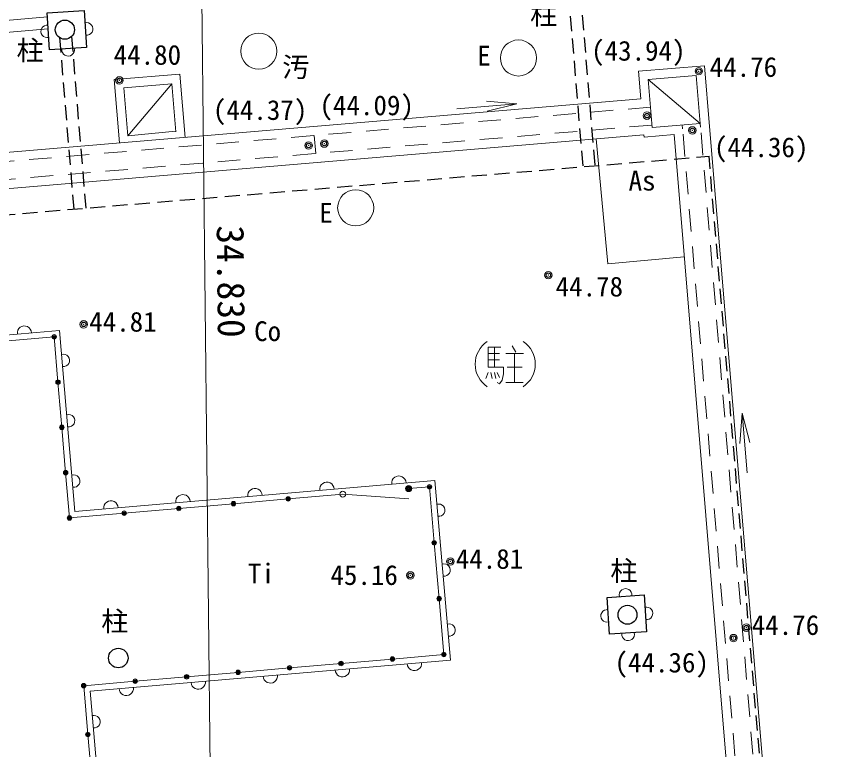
# Model space of a CAD drawing. Units: millimetres, scale not verified. Extents: x -29071210 to -28860960, y -117775216 to -117329466.
# Drawn here: x -28926377 to -28912509, y -117572019 to -117559832 of the extents above; entities that cross this region are included whole.
import ezdxf
from ezdxf.enums import TextEntityAlignment as Align

# ---------------------------------------------------------------- set-up
doc = ezdxf.new("R2010")
doc.units = ezdxf.units.MM
doc.header["$LTSCALE"] = 250
doc.header["$PDMODE"] = 32
doc.header["$PDSIZE"] = 125
doc.linetypes.add('USER4', pattern=[2.5, 1.5, -1])
doc.linetypes.add('USER6', pattern=[1.5, 1, -0.5])
for name, color, linetype, lineweight in [('S-SUV', 7, 'Continuous', 13), ('S-SUV-HTXT', 7, 'Continuous', 13), ('S-SUV-ROW', 7, 'Continuous', 15), ('S-SUV-SRVR', 3, 'Continuous', 13), ('S-SUV-STR', 1, 'Continuous', 25)]:
    doc.layers.add(name, color=color, linetype=linetype, lineweight=lineweight)
doc.styles.add('ＭＳ ゴシック', font='')
doc.styles.get('ＭＳ ゴシック').set_extended_font_data('MS Gothic')

# ---------------------------------------------------------------- blocks, each defined once
blk = doc.blocks.new('ﾌﾟﾛｯﾄﾏｰｸ-03_1')
at = {"color": 3, "linetype": 'Continuous', "lineweight": 25}
blk.add_circle((0, 0), 0.5, dxfattribs=at)
at = {"color": 3}
blk.add_point((0, 0), dxfattribs=at)
blk = doc.blocks.new('open_arrow')
at = {"color": 0, "linetype": 'Continuous', "lineweight": -2}
blk.add_lwpolyline([(7.5, 1.25), (0, 0), (7.5, -1.25)], dxfattribs=at)

msp = doc.modelspace()

# ---------------------------------------------------------------- linework, layer by layer
at = {"layer": 'S-SUV'}
for p, q in [((-28925864.2, -117559834.2), (-28932336.3, -117560386.7)), ((-28925851.6, -117560033.9), (-28932319.3, -117560586)), ((-28914935.7, -117560648.1), (-28916031.8, -117560739.5)), ((-28914851.3, -117561658.7), (-28914935.7, -117560648.1)), ((-28923660.8, -117560786.9), (-28924757, -117560879.2)), ((-28923660.8, -117560786.9), (-28923572.2, -117561839.6)), ((-28915993.4, -117561200), (-28916031.8, -117560739.5)), ((-28915072.7, -117560810), (-28915869.9, -117560876.5)), ((-28915006.2, -117561607.3), (-28915072.7, -117560810)), ((-28924668.3, -117561932.1), (-28924757, -117560879.2)), ((-28923797.7, -117560949), (-28924594.9, -117561016.1)), ((-28924527.8, -117561813.3), (-28923797.7, -117560949)), ((-28923797.7, -117560949), (-28923730.6, -117561746.2)), ((-28915869.9, -117560876.5), (-28915803.4, -117561673.8)), ((-28915006.2, -117561607.3), (-28915869.9, -117560876.5)), ((-28924527.8, -117561813.3), (-28924594.9, -117561016.1)), ((-28915993.4, -117561200), (-28931505, -117562509)), ((-28919055.2, -117561364.8), (-28918058.7, -117561280.7)), ((-28915803.4, -117561673.8), (-28915006.2, -117561607.3)), ((-28915305.1, -117561632.2), (-28915299.8, -117561696.1)), ((-28915006.2, -117561607.3), (-28915000.8, -117561671.2)), ((-28923731.1, -117561734.6), (-28924527.8, -117561813.3)), ((-28914851.3, -117561658.7), (-28912396.1, -117591097.3)), ((-28915943.6, -117561797.9), (-28932046.2, -117563156.8)), ((-28921402, -117562108), (-28921427.2, -117561809.1)), ((-28916541, -117563945), (-28916735.1, -117561864.7)), ((-28915940.4, -117561835.7), (-28915943.6, -117561797.9)), ((-28915940.4, -117561835.7), (-28915442.1, -117561794.2)), ((-28915442.1, -117561794.2), (-28913085.5, -117590051.4)), ((-28915272.8, -117563824.9), (-28916541, -117563945)), ((-28931517.2, -117565567.3), (-28925663.1, -117565049.8)), ((-28925407.3, -117568061.9), (-28925663.1, -117565049.8)), ((-28926585.5, -117565231.7), (-28925754.2, -117565158.2)), ((-28925754.2, -117565158.2), (-28925690.3, -117565911.2)), ((-28918534.4, -117565664.4), (-28918534.4, -117565329.5)), ((-28918534.4, -117565329.5), (-28918325.4, -117565329.5)), ((-28918428.2, -117565329.5), (-28918428.2, -117565664.4)), ((-28918134.9, -117565306.4), (-28918072.5, -117565411.5)), ((-28918534.4, -117565433.5), (-28918345, -117565433.5)), ((-28918238.8, -117565433.5), (-28917945.5, -117565433.5)), ((-28918238.8, -117565433.5), (-28917947.8, -117565433.5)), ((-28918094.5, -117565433.5), (-28918094.5, -117565916.1)), ((-28918534.4, -117565538.5), (-28918346.2, -117565538.5)), ((-28918281.5, -117565664.4), (-28918534.4, -117565664.4)), ((-28918281.5, -117565773), (-28918281.5, -117565664.4)), ((-28918218, -117565664.4), (-28917968.6, -117565664.4)), ((-28918533.5, -117565748.7), (-28918575.4, -117565852.4)), ((-28918491.5, -117565748.2), (-28918470, -117565852.4)), ((-28918428.6, -117565748.7), (-28918407.7, -117565851.8)), ((-28918386.7, -117565748.7), (-28918344.8, -117565832.6)), ((-28918302.3, -117565876.9), (-28918281.5, -117565773)), ((-28925690.3, -117565911.2), (-28925626.4, -117566664.2)), ((-28918385.5, -117565915), (-28918346.2, -117565936.9)), ((-28918346.2, -117565936.9), (-28918302.3, -117565876.9)), ((-28918240, -117565916.1), (-28917949, -117565916.1)), ((-28914223.8, -117567421.9), (-28914306.9, -117566425.4)), ((-28925626.4, -117566664.2), (-28925562.4, -117567417.1)), ((-28925562.4, -117567417.1), (-28925498.5, -117568170.1)), ((-28919420, -117567545), (-28925407.3, -117568061.9)), ((-28919162, -117570534), (-28919420, -117567545)), ((-28919856.9, -117567682.3), (-28919511, -117567653.2)), ((-28919511, -117567653.2), (-28919430.8, -117568583.1)), ((-28922770.5, -117567932.9), (-28921861.2, -117567853.8)), ((-28921861.2, -117567853.8), (-28920951.8, -117567774.7)), ((-28920951.8, -117567774.7), (-28919853, -117567850.9)), ((-28924589.2, -117568091), (-28923679.8, -117568012)), ((-28923679.8, -117568012), (-28922770.5, -117567932.9)), ((-28925498.5, -117568170.1), (-28924589.2, -117568091)), ((-28919430.8, -117568583.1), (-28919350.5, -117569513.1)), ((-28919350.5, -117569513.1), (-28919270.2, -117570443)), ((-28920126.1, -117570516.9), (-28920982, -117570590.7)), ((-28919270.2, -117570443), (-28920126.1, -117570516.9)), ((-28919162, -117570534), (-28925153.5, -117571051.2)), ((-28920982, -117570590.7), (-28921837.9, -117570664.6)), ((-28922693.9, -117570738.5), (-28923549.8, -117570812.4)), ((-28921837.9, -117570664.6), (-28922693.9, -117570738.5)), ((-28924405.7, -117570886.3), (-28925261.6, -117570960.2)), ((-28923549.8, -117570812.4), (-28924405.7, -117570886.3)), ((-28925261.6, -117570960.2), (-28925192.5, -117571773.7)), ((-28924894.1, -117574106.1), (-28925153.5, -117571051.2)), ((-28925192.5, -117571773.7), (-28925123.4, -117572587.3))]:
    msp.add_line(p, q, dxfattribs=at)
at = {"layer": 'S-SUV', "linetype": 'USER4'}
for p, q in [((-28915831.5, -117561336.9), (-28931640.3, -117562671)), ((-28915806.6, -117561635.8), (-28931910.9, -117562994.9)), ((-28912923.5, -117590188.3), (-28915299.8, -117561696.1)), ((-28912624.6, -117590163.2), (-28915000.8, -117561671.2))]:
    msp.add_line(p, q, dxfattribs=at)
at = {"layer": 'S-SUV'}
for centre, radius in [((-28922350.3, -117560406.8), 300), ((-28918031.3, -117560519.6), 300), ((-28920738, -117563010), 300), ((-28920951.8, -117567774.7), 50), ((-28919856.9, -117567682.3), 50)]:
    msp.add_circle(centre, radius, dxfattribs=at)
for centre, radius, start, end in [((-28925869.3, -117560076.2), 104.7, 82.43425, 284.8017), ((-28925213.7, -117560034.7), 104.7, 262.43425, 104.8017), ((-28925520.8, -117560383.2), 104.7, 172.43425, 14.8017), ((-28926249.1, -117565094.3), 117.8, 1.52763, 188.57618), ((-28925754.2, -117565158.2), 37.5, 0, 180), ((-28925754.2, -117565158.2), 37.5, 180, 0), ((-28925754.2, -117565158.2), 25, 0, 180), ((-28925754.2, -117565158.2), 25, 180, 0), ((-28925754.2, -117565158.2), 12.5, 0, 180), ((-28925754.2, -117565158.2), 12.5, 180, 0), ((-28918298.7, -117565612.1), 451.6, 123.85503, 236.14497), ((-28918201.8, -117565612.1), 451.6, 303.85503, 56.14497), ((-28925598.6, -117565549.9), 103.1, 262.59887, 107.1081), ((-28925690.3, -117565911.2), 37.5, 0, 180), ((-28925690.3, -117565911.2), 37.5, 180, 0), ((-28925690.3, -117565911.2), 25, 0, 180), ((-28925690.3, -117565911.2), 25, 180, 0), ((-28925690.3, -117565911.2), 12.5, 0, 180), ((-28925690.3, -117565911.2), 12.5, 180, 0), ((-28925513.4, -117566554), 103.1, 262.59887, 107.1081), ((-28925626.4, -117566664.2), 37.5, 0, 180), ((-28925626.4, -117566664.2), 37.5, 180, 0), ((-28925626.4, -117566664.2), 25, 0, 180), ((-28925626.4, -117566664.2), 25, 180, 0), ((-28925626.4, -117566664.2), 12.5, 0, 180), ((-28925626.4, -117566664.2), 12.5, 180, 0), ((-28925562.4, -117567417.1), 37.5, 0, 180), ((-28925562.4, -117567417.1), 37.5, 180, 0), ((-28925562.4, -117567417.1), 25, 0, 180), ((-28925562.4, -117567417.1), 25, 180, 0), ((-28925562.4, -117567417.1), 12.5, 0, 180), ((-28925562.4, -117567417.1), 12.5, 180, 0), ((-28925428.1, -117567558), 103.1, 262.59887, 107.1081), ((-28921216.6, -117567695.4), 120.3, 2.68688, 187.18077), ((-28920019.1, -117567592), 120.3, 2.68688, 187.18077), ((-28922414.1, -117567798.7), 120.3, 2.68688, 187.18077), ((-28919856.9, -117567682.3), 37.5, 0, 180), ((-28919856.9, -117567682.3), 37.5, 180, 0), ((-28919856.9, -117567682.3), 25, 0, 180), ((-28919856.9, -117567682.3), 25, 180, 0), ((-28919856.9, -117567682.3), 12.5, 0, 180), ((-28919856.9, -117567682.3), 12.5, 180, 0), ((-28919511, -117567653.2), 37.5, 0, 180), ((-28919511, -117567653.2), 37.5, 180, 0), ((-28919511, -117567653.2), 25, 0, 180), ((-28919511, -117567653.2), 25, 180, 0), ((-28919511, -117567653.2), 12.5, 0, 180), ((-28919511, -117567653.2), 12.5, 180, 0), ((-28923611.5, -117567902.1), 120.3, 2.68688, 187.18077), ((-28921861.2, -117567853.8), 37.5, 0, 180), ((-28921861.2, -117567853.8), 37.5, 180, 0), ((-28921861.2, -117567853.8), 25, 0, 180), ((-28921861.2, -117567853.8), 25, 180, 0), ((-28921861.2, -117567853.8), 12.5, 0, 180), ((-28921861.2, -117567853.8), 12.5, 180, 0), ((-28924809, -117568005.5), 120.3, 2.68688, 187.18077), ((-28923679.8, -117568012), 37.5, 0, 180), ((-28923679.8, -117568012), 37.5, 180, 0), ((-28923679.8, -117568012), 25, 0, 180), ((-28923679.8, -117568012), 25, 180, 0), ((-28923679.8, -117568012), 12.5, 0, 180), ((-28923679.8, -117568012), 12.5, 180, 0), ((-28922770.5, -117567932.9), 37.5, 0, 180), ((-28922770.5, -117567932.9), 37.5, 180, 0), ((-28922770.5, -117567932.9), 25, 0, 180), ((-28922770.5, -117567932.9), 25, 180, 0), ((-28922770.5, -117567932.9), 12.5, 0, 180), ((-28922770.5, -117567932.9), 12.5, 180, 0), ((-28919354.6, -117568041.2), 102.5, 262.25509, 107.6116), ((-28925498.5, -117568170.1), 37.5, 0, 180), ((-28925498.5, -117568170.1), 25, 0, 180), ((-28925498.5, -117568170.1), 12.5, 0, 180), ((-28924589.2, -117568091), 37.5, 0, 180), ((-28924589.2, -117568091), 37.5, 180, 0), ((-28924589.2, -117568091), 25, 0, 180), ((-28924589.2, -117568091), 25, 180, 0), ((-28924589.2, -117568091), 12.5, 0, 180), ((-28924589.2, -117568091), 12.5, 180, 0), ((-28925498.5, -117568170.1), 37.5, 180, 0), ((-28925498.5, -117568170.1), 25, 180, 0), ((-28925498.5, -117568170.1), 12.5, 180, 0), ((-28919430.8, -117568583.1), 37.5, 0, 180), ((-28919430.8, -117568583.1), 25, 0, 180), ((-28919430.8, -117568583.1), 12.5, 0, 180), ((-28919430.8, -117568583.1), 37.5, 180, 0), ((-28919430.8, -117568583.1), 25, 180, 0), ((-28919430.8, -117568583.1), 12.5, 180, 0), ((-28919268.6, -117569037.6), 102.5, 262.25509, 107.6116), ((-28916248.2, -117569451), 104.7, 352.44481, 194.81226), ((-28919350.5, -117569513.1), 37.5, 0, 180), ((-28919350.5, -117569513.1), 37.5, 180, 0), ((-28919350.5, -117569513.1), 25, 0, 180), ((-28919350.5, -117569513.1), 25, 180, 0), ((-28919350.5, -117569513.1), 12.5, 0, 180), ((-28919350.5, -117569513.1), 12.5, 180, 0), ((-28915899.7, -117569758), 104.7, 262.44481, 104.81226), ((-28916555.2, -117569799.6), 104.7, 82.44481, 284.81226), ((-28919182.6, -117570033.9), 102.5, 262.25509, 107.6116), ((-28916206.6, -117570106.5), 104.7, 172.44481, 14.81226), ((-28920126.1, -117570516.9), 37.5, 0, 180), ((-28920126.1, -117570516.9), 37.5, 180, 0), ((-28920126.1, -117570516.9), 25, 0, 180), ((-28920126.1, -117570516.9), 25, 180, 0), ((-28920126.1, -117570516.9), 12.5, 0, 180), ((-28920126.1, -117570516.9), 12.5, 180, 0), ((-28919270.2, -117570443), 37.5, 0, 180), ((-28919270.2, -117570443), 37.5, 180, 0), ((-28919270.2, -117570443), 25, 0, 180), ((-28919270.2, -117570443), 25, 180, 0), ((-28919270.2, -117570443), 12.5, 0, 180), ((-28919270.2, -117570443), 12.5, 180, 0), ((-28921837.9, -117570664.6), 37.5, 0, 180), ((-28921837.9, -117570664.6), 25, 0, 180), ((-28921837.9, -117570664.6), 12.5, 0, 180), ((-28920982, -117570590.7), 37.5, 0, 180), ((-28920982, -117570590.7), 37.5, 180, 0), ((-28920982, -117570590.7), 25, 0, 180), ((-28920982, -117570590.7), 25, 180, 0), ((-28920982, -117570590.7), 12.5, 0, 180), ((-28920982, -117570590.7), 12.5, 180, 0), ((-28919760.7, -117570590.3), 120.4, 182.7267, 7.14095), ((-28923549.8, -117570812.4), 37.5, 0, 180), ((-28923549.8, -117570812.4), 25, 0, 180), ((-28922693.9, -117570738.5), 37.5, 0, 180), ((-28922693.9, -117570738.5), 37.5, 180, 0), ((-28922693.9, -117570738.5), 25, 0, 180), ((-28922693.9, -117570738.5), 25, 180, 0), ((-28922693.9, -117570738.5), 12.5, 0, 180), ((-28922693.9, -117570738.5), 12.5, 180, 0), ((-28922157.3, -117570797.2), 120.4, 182.7267, 7.14095), ((-28921837.9, -117570664.6), 37.5, 180, 0), ((-28921837.9, -117570664.6), 25, 180, 0), ((-28921837.9, -117570664.6), 12.5, 180, 0), ((-28920959, -117570693.8), 120.4, 182.7267, 7.14095), ((-28925261.6, -117570960.2), 37.5, 0, 180), ((-28925261.6, -117570960.2), 25, 0, 180), ((-28924405.7, -117570886.3), 37.5, 0, 180), ((-28924405.7, -117570886.3), 37.5, 180, 0), ((-28924405.7, -117570886.3), 25, 0, 180), ((-28924405.7, -117570886.3), 25, 180, 0), ((-28924405.7, -117570886.3), 12.5, 0, 180), ((-28924405.7, -117570886.3), 12.5, 180, 0), ((-28923549.8, -117570812.4), 37.5, 180, 0), ((-28923549.8, -117570812.4), 25, 180, 0), ((-28923549.8, -117570812.4), 12.5, 0, 180), ((-28923549.8, -117570812.4), 12.5, 180, 0), ((-28923355.6, -117570900.7), 120.4, 182.7267, 7.14095), ((-28925261.6, -117570960.2), 37.5, 180, 0), ((-28925261.6, -117570960.2), 25, 180, 0), ((-28925261.6, -117570960.2), 12.5, 0, 180), ((-28925261.6, -117570960.2), 12.5, 180, 0), ((-28924553.9, -117571004.1), 120.4, 182.7267, 7.14095), ((-28925089.6, -117571558.6), 104.3, 263.39002, 106.31695), ((-28925192.5, -117571773.7), 37.5, 0, 180), ((-28925192.5, -117571773.7), 25, 0, 180), ((-28925192.5, -117571773.7), 12.5, 0, 180), ((-28925192.5, -117571773.7), 37.5, 180, 0), ((-28925192.5, -117571773.7), 25, 180, 0), ((-28925192.5, -117571773.7), 12.5, 180, 0)]:
    msp.add_arc(centre, radius, start, end, dxfattribs=at)
at = {"layer": 'S-SUV-ROW'}
msp.add_line((-28923058.7, -117581754.7), (-28923431.1, -117547226.9), dxfattribs=at)
at = {"layer": 'S-SUV-STR', "linetype": 'USER6'}
for p, q in [((-28917199.3, -117559448), (-28916959.5, -117562328.8)), ((-28917000, -117559431.4), (-28916760.2, -117562312.2)), ((-28925664.8, -117560181), (-28925427.9, -117563033.7)), ((-28925465.5, -117560164.5), (-28925228.5, -117563017.1)), ((-28946832, -117564815.3), (-28914860, -117562154)), ((-28912920, -117585160), (-28914860, -117562154))]:
    msp.add_line(p, q, dxfattribs=at)
at = {"layer": 'S-SUV-STR'}
for points in [[(-28925253.5, -117559728.5), (-28925214.6, -117560343.5), (-28925829.6, -117560382.4), (-28925868.5, -117559767.4)], [(-28915939.4, -117569451.8), (-28915900.4, -117570066.8), (-28916515.4, -117570105.8), (-28916554.4, -117569490.8)]]:
    msp.add_lwpolyline(points, close=True, dxfattribs=at)
for centre, radius in [((-28925575.4, -117560049.1), 159.3), ((-28916215.9, -117569780.9), 157.7), ((-28924686.4, -117570500.3), 162.2)]:
    msp.add_circle(centre, radius, dxfattribs=at)

# ---------------------------------------------------------------- block references
at = {"layer": 'S-SUV', "xscale": 66.7, "yscale": 66.7}
for p, rotation in [((-28918058.7, -117561280.7), 184.8), ((-28914306.9, -117566425.4), 274.8)]:
    msp.add_blockref('open_arrow', p, dxfattribs=dict(at, rotation=rotation))
at = {"layer": 'S-SUV-SRVR', "xscale": 75, "yscale": 75}
for p in [(-28915029.6, -117560738.8), (-28924668, -117560893), (-28915892.7, -117561478.5), (-28915138.2, -117561724.9), (-28921519, -117561975), (-28921260.1, -117561943), (-28917533.1, -117564131.6), (-28925261.3, -117564950.5), (-28919164.4, -117568894.4), (-28919828.5, -117569126.3), (-28914240, -117569994.5), (-28914453.1, -117570169.3)]:
    msp.add_blockref('ﾌﾟﾛｯﾄﾏｰｸ-03_1', p, dxfattribs=at)

# ---------------------------------------------------------------- texts
at = {"layer": 'S-SUV-HTXT', "style": 'ＭＳ ゴシック'}
for p in [(-28917836.4, -117560063.6), (-28926379.2, -117560657.4)]:
    msp.add_text('柱', height=329.9, rotation=359.989, dxfattribs=at).set_placement(p, align=Align.BOTTOM_LEFT)
for s, height, rotation, p in [('E', 329.9, 359.989, (-28918604, -117560481.1)), ('汚', 329.9, 359.989, (-28921734.2, -117560670)), ('34.830', 458.2, 270.618, (-28922810.1, -117564237.3))]:
    msp.add_text(s, height=height, rotation=rotation, dxfattribs=at).set_placement(p, align=Align.MIDDLE_CENTER)
for s, p in [('As', (-28916198.1, -117562822.7)), ('Co', (-28922427.3, -117565328)), ('柱', (-28916501.5, -117569313.1)), ('Ti', (-28922532.9, -117569359.3)), ('柱', (-28924970.1, -117570153))]:
    msp.add_text(s, height=329.9, dxfattribs=at).set_placement(p, align=Align.BOTTOM_LEFT)
msp.add_text('E', height=329.9, dxfattribs=at).set_placement((-28921231.8, -117563094), align=Align.MIDDLE_CENTER)
at = {"layer": 'S-SUV-SRVR', "style": 'ＭＳ ゴシック'}
for s, p in [('(43.94)', (-28916036.1, -117560662.8)), ('(44.37)', (-28922327.8, -117561648.7)), ('(44.09)', (-28920554.4, -117561570.7)), ('(44.36)', (-28913992.1, -117562268)), ('(44.36)', (-28915646.5, -117570839.4))]:
    msp.add_text(s, height=329.9, dxfattribs=at).set_placement(p, align=Align.BOTTOM_CENTER)
for s, p in [('44.80', (-28924763.9, -117560731.2)), ('44.76', (-28914849.1, -117560932.3)), ('44.78', (-28917412.5, -117564585.5)), ('44.81', (-28925170.4, -117565170.7)), ('44.81', (-28919073.6, -117569114.6)), ('45.16', (-28921157.5, -117569383.8)), ('44.76', (-28914149.1, -117570214.7))]:
    msp.add_text(s, height=329.9, dxfattribs=at).set_placement(p, align=Align.BOTTOM_LEFT)

doc.saveas('drawing.dxf')
